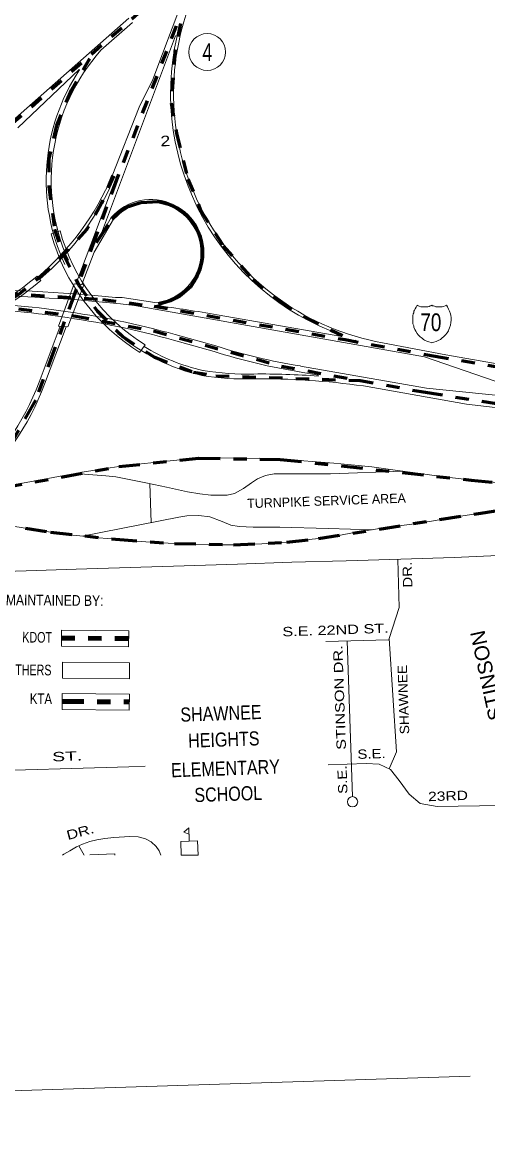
# Model space of a CAD drawing. Extents: x 33535.1 to 33560, y -5910.4 to -5897.8.
# Drawn here: x 33547.37 to 33550.86, y -5910.45 to -5902.04 of the extents above; entities that cross this region are included whole.
import ezdxf
from ezdxf.enums import TextEntityAlignment as Align

# ---------------------------------------------------------------- set-up
doc = ezdxf.new("R2010")
doc.units = 0
doc.header["$LTSCALE"] = 0.032
doc.linetypes.add('DOT_DASHED', pattern=[7.7, 5, -1.2, 0.3, -1.2])
doc.linetypes.add('SHORT_DASHED', pattern=[2.7, 1.5, -1.2])
for name, color, linetype, lineweight in [('1', 7, 'Continuous', 13), ('10', 7, 'Continuous', 13), ('15', 7, 'SHORT_DASHED', 60), ('19', 7, 'Continuous', 13), ('21', 7, 'Continuous', 13), ('60', 7, 'Continuous', 13)]:
    doc.layers.add(name, color=color, linetype=linetype, lineweight=lineweight)

msp = doc.modelspace()

# ---------------------------------------------------------------- linework, layer by layer
at = {"layer": '1'}
msp.add_lwpolyline([(33535.482, -5899.799), (33535.14, -5910.447), (33550.726, -5909.948)], dxfattribs=at)
at = {"layer": '10'}
for p, q in [((33548.165, -5902.01), (33546.402, -5903.562)), ((33548.194, -5902.043), (33547.956, -5902.252)), ((33547.968, -5903.603), (33548.517, -5902.143)), ((33548.517, -5902.143), (33548.528, -5902.146)), ((33547.793, -5902.397), (33547.333, -5902.833)), ((33547.793, -5902.397), (33547.796, -5902.398)), ((33547.769, -5904.006), (33548.07, -5903.206)), ((33548.062, -5903.202), (33548.07, -5903.206)), ((33548.033, -5903.507), (33547.975, -5903.606)), ((33548.052, -5903.518), (33547.906, -5903.767)), ((33547.968, -5903.603), (33547.975, -5903.606)), ((33547.814, -5904.01), (33547.906, -5903.767)), ((33548.829, -5904.237), (33549.763, -5904.4)), ((33547.492, -5904.741), (33547.65, -5904.323)), ((33547.533, -5904.757), (33547.695, -5904.327)), ((33548.501, -5904.426), (33548.806, -5904.513)), ((33548.513, -5904.384), (33548.818, -5904.47)), ((33549.767, -5904.39), (33549.763, -5904.4)), ((33549.587, -5904.689), (33549.445, -5904.664)), ((33549.587, -5904.689), (33549.586, -5904.697))]:
    msp.add_line(p, q, dxfattribs=at)
for points in [[(33548.042, -5903.193), (33548.243, -5902.679), (33548.346, -5902.471), (33548.789, -5901.294)], [(33548.361, -5904.145), (33548.116, -5904.108), (33548.067, -5904.108)], [(33548.209, -5904.168), (33550.384, -5904.552), (33550.995, -5904.762), (33551.452, -5904.844), (33552.447, -5904.916), (33553.621, -5905.129)], [(33550.07, -5904.446), (33550.544, -5904.536), (33555.45, -5905.395)], [(33551.895, -5905.049), (33551.867, -5905.039), (33551.616, -5904.957), (33550.964, -5904.844), (33550.4, -5904.788), (33549.453, -5904.621)], [(33549.926, -5904.77), (33550.699, -5904.908), (33551.106, -5904.955)]]:
    msp.add_lwpolyline(points, dxfattribs=at)
for centre, radius, start, end in [((33550.40253, -5902.57458), 1.90108, 158.85365, 259.92388), ((33550.40253, -5902.57458), 1.92308, 167.11759, 250.70328), ((33549.04678, -5903.22792), 1.46314, 138.18255, 204.20941), ((33549.04678, -5903.22792), 1.50081, 146.44302, 204.8939), ((33548.33151, -5903.7701), 0.39785, 276.31374, 138.5523), ((33548.33151, -5903.7701), 0.37585, 274.5586, 138.5523), ((33546.91303, -5915.09031), 10.99923, 83.2339, 101.08361), ((33546.91303, -5915.09031), 11.04323, 84.00271, 97.01106), ((33546.72253, -5910.84823), 6.66357, 74.51961, 89.46655), ((33546.72253, -5910.84823), 6.70757, 74.51961, 89.46655), ((33546.91303, -5915.09031), 11.02123, 79.98654, 82.37649), ((33549.04678, -5903.22792), 1.50081, 230.0482, 257.15371), ((33549.04678, -5903.22792), 1.46314, 238.38483, 257.15371), ((33550.1192, -5900.39136), 4.32537, 252.31451, 261.04677), ((33550.1192, -5900.39136), 4.28137, 252.31451, 261.04677), ((33549.04662, -5902.65089), 2.06735, 260.71581, 271.48302), ((33549.05067, -5902.65155), 2.03003, 260.71581, 271.48302), ((33549.16447, -5910.25553), 5.57497, 85.66467, 90.62962), ((33545.74053, -5904.09661), 1.86663, 280.61643, 339.78414), ((33545.74053, -5904.09661), 1.91063, 280.61643, 339.78414), ((33549.16115, -5910.27018), 5.55297, 82.07869, 90.62962)]:
    msp.add_arc(centre, radius, start, end, dxfattribs=at)
for major_axis, ratio, start_param in [((0.00113, -2.10025), 0.98458, 0.7018347), ((0.00114, -2.12225), 0.98474, 0.7022319)]:
    msp.add_ellipse((33546.14757, -5902.35058), major_axis=major_axis, ratio=ratio, start_param=start_param, end_param=1.1573124, dxfattribs=at)
at = {"layer": '15'}
msp.add_line((33548.738, -5901.513), (33548.089, -5903.183), dxfattribs=at)
at = {"layer": '15', "lineweight": 106}
msp.add_line((33547.661, -5906.662), (33548.165, -5906.666), dxfattribs=at)
at = {"layer": '15', "linetype": 'DOT_DASHED', "lineweight": 106}
msp.add_line((33547.668, -5907.137), (33548.168, -5907.141), dxfattribs=at)
at = {"layer": '15'}
for points in [[(33545.31, -5904.167), (33545.561, -5904.112), (33545.783, -5904), (33545.936, -5903.931), (33546.13, -5903.806), (33546.381, -5903.597), (33548.257, -5901.956), (33548.446, -5901.735), (33548.585, -5901.527)], [(33548.554, -5902.051), (33548.512, -5902.26), (33548.484, -5902.649), (33548.526, -5902.886), (33548.609, -5903.22), (33548.707, -5903.456), (33548.874, -5903.72), (33549.096, -5903.971), (33549.305, -5904.138), (33549.499, -5904.263), (33549.864, -5904.437)], [(33547.872, -5902.315), (33547.733, -5902.552), (33547.622, -5902.816), (33547.566, -5903.067), (33547.566, -5903.275), (33547.608, -5903.595), (33547.678, -5903.79), (33547.789, -5904.013), (33547.928, -5904.207), (33548.123, -5904.402), (33548.359, -5904.555), (33548.651, -5904.667), (33548.818, -5904.694), (33549.905, -5904.73)], [(33548.045, -5903.192), (33547.962, -5903.4), (33547.851, -5903.595), (33547.712, -5903.748), (33547.545, -5903.915), (33547.355, -5904.072), (33547.27, -5904.132), (33547.128, -5904.221), (33546.978, -5904.288), (33546.757, -5904.374), (33546.52, -5904.43), (33546.284, -5904.458), (33545.77, -5904.458), (33544.713, -5904.458), (33544.24, -5904.499)], [(33539.638, -5904.649), (33542, -5904.621), (33542.514, -5904.607), (33543.224, -5904.534), (33543.738, -5904.464), (33544.669, -5904.284), (33545.475, -5904.159), (33545.767, -5904.131), (33546.489, -5904.075), (33546.836, -5904.067), (33547.233, -5904.074), (33547.969, -5904.122), (33548.357, -5904.173), (33549.788, -5904.423), (33550.406, -5904.536)], [(33539.639, -5904.741), (33542.002, -5904.713), (33542.52, -5904.699), (33543.234, -5904.625), (33543.753, -5904.555), (33544.367, -5904.446), (33545.486, -5904.25), (33545.774, -5904.222), (33546.495, -5904.167), (33546.811, -5904.153), (33547.338, -5904.191), (33547.768, -5904.246), (33548.352, -5904.358), (33549.311, -5904.622), (33550.36, -5904.813)]]:
    msp.add_lwpolyline(points, dxfattribs=at)
at = {"layer": '15', "linetype": 'DOT_DASHED'}
for points in [[(33548.089, -5903.183), (33547.466, -5904.878), (33547.299, -5905.171), (33547.105, -5905.407), (33546.842, -5905.641), (33546.55, -5905.808), (33546.368, -5905.885), (33546.19, -5905.936), (33545.766, -5906.018), (33545.516, -5906.088), (33545.398, -5906.153), (33545.157, -5906.268), (33543.591, -5907.126)], [(33547.923, -5903.693), (33548.04, -5903.518), (33548.131, -5903.435), (33548.256, -5903.393), (33548.388, -5903.386), (33548.492, -5903.414), (33548.59, -5903.483), (33548.659, -5903.56), (33548.7, -5903.651), (33548.714, -5903.714), (33548.716, -5903.797), (33548.707, -5903.862), (33548.673, -5903.957), (33548.631, -5904.026), (33548.548, -5904.096), (33548.478, -5904.131), (33548.388, -5904.159)], [(33550.406, -5904.536), (33555.424, -5905.408), (33556.37, -5905.533)], [(33550.36, -5904.813), (33551.933, -5905.063), (33552.326, -5905.185), (33552.771, -5905.352), (33553.146, -5905.464), (33553.591, -5905.519)], [(33543.097, -5907.263), (33545.555, -5905.925), (33545.894, -5905.788), (33546.301, -5905.702), (33548.09, -5905.375), (33548.69, -5905.313), (33549.302, -5905.321), (33550.733, -5905.477), (33551.317, -5905.533), (33551.648, -5905.514), (33551.845, -5905.486), (33552.029, -5905.446), (33552.159, -5905.408), (33552.521, -5905.311), (33552.854, -5905.227), (33553.119, -5905.185), (33553.466, -5905.158), (33553.758, -5905.158)], [(33543.121, -5907.308), (33545.577, -5905.971), (33545.909, -5905.837), (33546.172, -5905.784), (33546.729, -5905.755), (33546.935, -5905.767), (33547.578, -5905.868), (33548.066, -5905.921), (33548.509, -5905.952), (33548.951, -5905.963), (33549.352, -5905.942), (33549.589, -5905.915), (33550.807, -5905.724), (33551.291, -5905.653), (33551.702, -5905.612), (33552.015, -5905.6), (33552.632, -5905.581), (33553.087, -5905.565), (33553.535, -5905.544), (33553.978, -5905.538), (33554.427, -5905.536), (33555.363, -5905.553), (33557.2, -5905.616)]]:
    msp.add_lwpolyline(points, dxfattribs=at)
at = {"layer": '15', "linetype": 'Continuous', "lineweight": 13}
for points in [[(33547.661, -5906.603), (33548.165, -5906.607), (33548.164, -5906.727), (33547.66, -5906.723)], [(33547.668, -5906.843), (33548.172, -5906.847), (33548.171, -5906.967), (33547.667, -5906.963)], [(33547.666, -5907.078), (33548.17, -5907.082), (33548.169, -5907.202), (33547.665, -5907.198)]]:
    msp.add_lwpolyline(points, close=True, dxfattribs=at)
at = {"layer": '19'}
msp.add_lwpolyline([(33550.33, -5904.165), (33550.321, -5904.18), (33550.314, -5904.193), (33550.309, -5904.203), (33550.305, -5904.21), (33550.303, -5904.221), (33550.3, -5904.23), (33550.296, -5904.245), (33550.296, -5904.263), (33550.296, -5904.288), (33550.297, -5904.304), (33550.303, -5904.32), (33550.305, -5904.329), (33550.312, -5904.347), (33550.32, -5904.359), (33550.33, -5904.378), (33550.337, -5904.387), (33550.345, -5904.394), (33550.351, -5904.401), (33550.359, -5904.408), (33550.368, -5904.414), (33550.376, -5904.421), (33550.384, -5904.426), (33550.39, -5904.429), (33550.402, -5904.434), (33550.416, -5904.44), (33550.433, -5904.445), (33550.44, -5904.446), (33550.455, -5904.441), (33550.471, -5904.437), (33550.487, -5904.429), (33550.503, -5904.421), (33550.515, -5904.412), (33550.528, -5904.4), (33550.541, -5904.386), (33550.553, -5904.371), (33550.564, -5904.356), (33550.566, -5904.348), (33550.572, -5904.334), (33550.578, -5904.315), (33550.582, -5904.295), (33550.584, -5904.276), (33550.583, -5904.257), (33550.581, -5904.241), (33550.579, -5904.23), (33550.572, -5904.21), (33550.565, -5904.195), (33550.557, -5904.178), (33550.548, -5904.165), (33550.54, -5904.169), (33550.526, -5904.175), (33550.517, -5904.178), (33550.506, -5904.178), (33550.493, -5904.178), (33550.477, -5904.178), (33550.468, -5904.176), (33550.458, -5904.173), (33550.452, -5904.17), (33550.445, -5904.169), (33550.44, -5904.165), (33550.432, -5904.169), (33550.426, -5904.17), (33550.418, -5904.175), (33550.41, -5904.177), (33550.392, -5904.178), (33550.374, -5904.178), (33550.367, -5904.178), (33550.356, -5904.176), (33550.345, -5904.173), (33550.337, -5904.169)], close=True, dxfattribs=at)
msp.add_circle((33548.75409, -5902.26511), 0.13819, dxfattribs=at)
at = {"layer": '21'}
for p, q in [((33547.583, -5903.629), (33547.65, -5903.606)), ((33547.506, -5903.979), (33547.477, -5903.947)), ((33548.289, -5904.461), (33548.248, -5904.518))]:
    msp.add_line(p, q, dxfattribs=at)
msp.add_lwpolyline([(33547.756, -5904.005), (33547.637, -5904.322), (33547.709, -5904.328), (33547.828, -5904.011)], close=True, dxfattribs=at)
for radius, start, end in [(1.51737, 195.32995, 238.24989), (1.44737, 195.1604, 238.42595)]:
    msp.add_arc((33549.04678, -5903.22792), radius, start, end, dxfattribs=at)
for major_axis, ratio, start_param, end_param in [((0.00113, -2.0905), 0.984508, 0.4251793, 0.701656), ((0.00115, -2.13428), 0.984826, 0.4268673, 0.7024456)]:
    msp.add_ellipse((33546.14757, -5902.35058), major_axis=major_axis, ratio=ratio, start_param=start_param, end_param=end_param, dxfattribs=at)
at = {"layer": '60'}
for p, q in [((33549.678, -5905.429), (33550.221, -5905.41)), ((33547.108, -5905.547), (33547.451, -5905.485)), ((33548.323, -5905.503), (33548.333, -5905.796)), ((33549.643, -5906.688), (33550.114, -5906.674)), ((33549.804, -5906.683), (33549.844, -5907.85)), ((33548.619, -5908.184), (33548.618, -5908.133)), ((33547.791, -5908.22), (33547.83, -5908.291)), ((33548.686, -5908.291), (33548.559, -5908.291))]:
    msp.add_line(p, q, dxfattribs=at)
for points in [[(33547.961, -5905.394), (33548.09, -5905.375), (33548.235, -5905.356), (33548.425, -5905.336)], [(33548.425, -5905.336), (33548.552, -5905.325), (33548.69, -5905.313), (33548.853, -5905.31)], [(33548.853, -5905.31), (33548.999, -5905.311), (33549.15, -5905.315), (33549.302, -5905.321)], [(33549.302, -5905.321), (33549.417, -5905.326), (33549.542, -5905.337), (33549.705, -5905.35)], [(33549.705, -5905.35), (33549.809, -5905.359), (33549.989, -5905.377), (33550.181, -5905.404)], [(33547.451, -5905.485), (33547.638, -5905.449), (33547.816, -5905.417), (33547.961, -5905.394)], [(33548.069, -5905.453), (33547.993, -5905.445), (33547.768, -5905.426)], [(33549.086, -5905.497), (33549.131, -5905.468), (33549.191, -5905.442), (33549.257, -5905.429), (33549.678, -5905.429)], [(33550.181, -5905.404), (33550.334, -5905.424), (33550.527, -5905.452), (33550.638, -5905.465)], [(33548.069, -5905.453), (33548.307, -5905.5), (33548.448, -5905.53)], [(33548.448, -5905.53), (33548.605, -5905.564), (33548.698, -5905.58), (33548.781, -5905.589), (33548.852, -5905.591)], [(33548.852, -5905.591), (33548.903, -5905.589), (33548.958, -5905.577), (33549.027, -5905.54), (33549.086, -5905.497)], [(33550.638, -5905.465), (33550.733, -5905.477), (33550.833, -5905.488), (33550.967, -5905.498), (33551.107, -5905.513)], [(33550.653, -5905.747), (33550.807, -5905.724), (33550.973, -5905.696), (33551.139, -5905.671)], [(33546.729, -5905.755), (33546.815, -5905.756), (33546.935, -5905.767), (33547.15, -5905.8), (33547.578, -5905.868)], [(33547.815, -5905.898), (33548.54, -5905.755), (33548.601, -5905.746), (33548.691, -5905.742), (33548.774, -5905.752), (33548.866, -5905.787)], [(33550.272, -5905.809), (33550.436, -5905.785), (33550.653, -5905.747)], [(33547.578, -5905.868), (33547.677, -5905.885), (33547.775, -5905.893), (33547.942, -5905.91), (33548.066, -5905.921)], [(33548.866, -5905.787), (33548.932, -5905.815), (33548.993, -5905.825), (33549.099, -5905.829), (33549.298, -5905.829)], [(33549.298, -5905.829), (33549.662, -5905.84), (33549.996, -5905.85)], [(33549.427, -5905.933), (33549.589, -5905.915), (33549.726, -5905.894), (33549.871, -5905.867)], [(33549.871, -5905.867), (33549.987, -5905.851), (33550.095, -5905.832), (33550.272, -5905.809)], [(33548.066, -5905.921), (33548.192, -5905.933), (33548.293, -5905.94), (33548.413, -5905.948), (33548.509, -5905.952)], [(33548.509, -5905.952), (33548.579, -5905.956), (33548.642, -5905.959), (33548.762, -5905.963), (33548.951, -5905.963)], [(33548.951, -5905.963), (33549.163, -5905.956), (33549.352, -5905.942), (33549.427, -5905.933)], [(33551.033, -5906.037), (33550.883, -5906.045), (33550.607, -5906.057)], [(33550.607, -5906.057), (33550.206, -5906.071), (33549.797, -5906.083), (33549.388, -5906.092), (33548.98, -5906.107), (33548.58, -5906.121), (33548.177, -5906.133), (33547.772, -5906.144), (33547.395, -5906.157), (33546.993, -5906.169), (33546.605, -5906.178)], [(33550.185, -5906.072), (33550.195, -5906.433), (33550.195, -5906.433), (33550.118, -5906.665), (33550.118, -5906.665), (33550.174, -5907.515), (33550.118, -5907.644), (33550.118, -5907.644)], [(33547.739, -5907.64), (33548.166, -5907.627), (33548.288, -5907.623)], [(33549.662, -5907.614), (33549.946, -5907.603), (33550.045, -5907.609), (33550.129, -5907.649), (33550.195, -5907.73), (33550.269, -5907.833), (33550.352, -5907.902), (33550.48, -5907.925), (33550.48, -5907.925), (33551.273, -5907.913)], [(33546.112, -5907.687), (33546.539, -5907.677), (33546.986, -5907.661), (33547.39, -5907.65), (33547.739, -5907.64)], [(33547.723, -5908.257), (33547.774, -5908.228), (33547.819, -5908.207), (33547.874, -5908.189), (33547.927, -5908.176), (33547.986, -5908.165), (33548.053, -5908.159), (33548.173, -5908.15)], [(33548.405, -5908.291), (33548.393, -5908.258), (33548.372, -5908.225), (33548.333, -5908.191), (33548.291, -5908.167), (33548.237, -5908.154), (33548.173, -5908.15)], [(33548.559, -5908.291), (33548.555, -5908.187), (33548.682, -5908.182), (33548.686, -5908.291)], [(33547.669, -5908.291), (33547.679, -5908.283), (33547.723, -5908.257)], [(33547.874, -5908.287), (33548.061, -5908.28), (33548.061, -5908.291)]]:
    msp.add_lwpolyline(points, dxfattribs=at)
msp.add_lwpolyline([(33548.617, -5908.133), (33548.579, -5908.119), (33548.615, -5908.086)], close=True, dxfattribs=at)
msp.add_circle((33549.84447, -5907.89012), 0.03847, dxfattribs=at)

# ---------------------------------------------------------------- texts
at = {"layer": '15'}
for s, width, p in [('MAINTAINED BY:', 0.85, (33547.60915, -5906.41817)), ('KDOT', 0.75, (33547.47765, -5906.69595)), ('CITY / OTHERS', 0.75, (33547.29315, -5906.93956)), ('KTA', 0.8, (33547.50615, -5907.1567))]:
    msp.add_text(s, height=0.08, rotation=359.5, dxfattribs=dict(at, width=width)).set_placement(p, align=Align.CENTER)
at = {"layer": '19'}
for s, width, p in [('4', 0.75, (33548.7545, -5902.332)), ('70', 0.8, (33550.4315, -5904.359))]:
    msp.add_text(s, height=0.133, dxfattribs=dict(at, width=width)).set_placement(p, align=Align.CENTER)
at = {"layer": '60'}
for s, height, rotation, width, p in [('2', 0.079, 2, 1.25, (33548.44112, -5902.9717)), ('DR.', 0.07, 92, 1.2, (33550.29066, -5906.18522)), ('S.E. 22ND ST.', 0.07, 2, 1.3, (33549.71778, -5906.63566)), ('STINSON', 0.11, 102.176, 1.05, (33550.90545, -5906.9311)), ('STINSON DR.', 0.07, 92, 1.3, (33549.78142, -5907.10722)), ('SHAWNEE', 0.07, 92, 1.1, (33550.26079, -5907.12222)), ('SHAWNEE', 0.106, 2, 0.85, (33548.85865, -5907.27936)), ('HEIGHTS', 0.106, 2, 0.85, (33548.88015, -5907.47564)), ('22ND                        ST.', 0.07, 2, 1.55, (33547.03628, -5907.60701)), ('S.E.', 0.07, 2, 1.2, (33549.98778, -5907.56506)), ('ELEMENTARY', 0.106, 2, 0.85, (33548.89265, -5907.69245)), ('S.E.', 0.07, 92, 1.2, (33549.80306, -5907.72322)), ('SCHOOL', 0.106, 2, 0.85, (33548.91365, -5907.88404)), ('23RD', 0.07, 2, 1.25, (33550.56178, -5907.88077)), ('DR.', 0.07, 15.13, 1.3, (33547.81037, -5908.14986))]:
    msp.add_text(s, height=height, rotation=rotation, dxfattribs=dict(at, width=width)).set_placement(p, align=Align.CENTER)
msp.add_text('TURNPIKE SERVICE AREA', height=0.07, rotation=2, dxfattribs=at).set_placement((33549.64978, -5905.66675), align=Align.CENTER)

doc.saveas('drawing.dxf')
